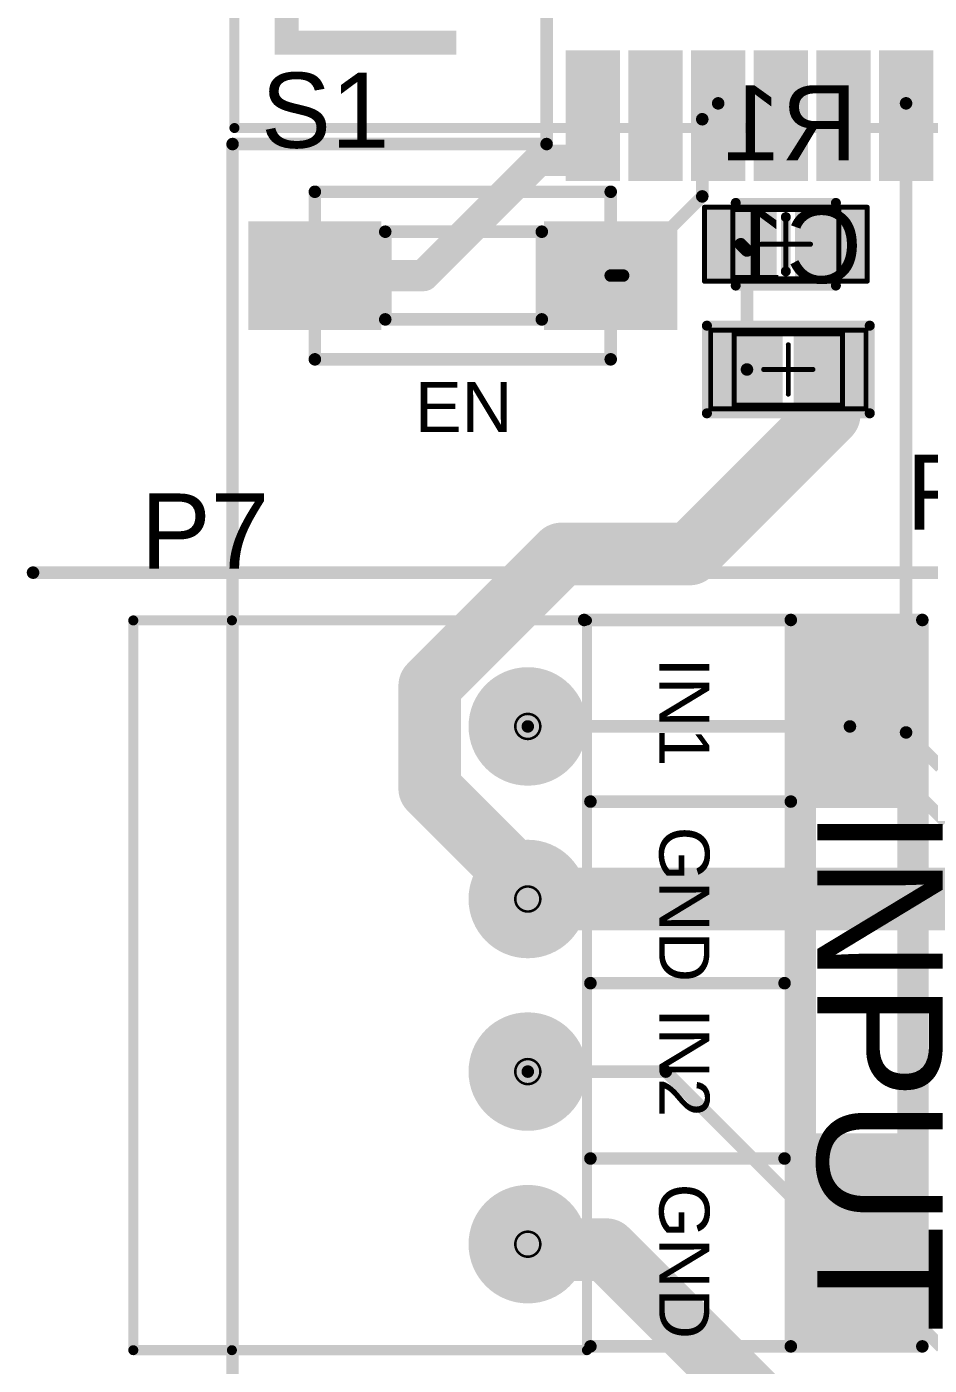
# Model space of a CAD drawing. Header units: millimetres. Extents: x 0.82 to 4.9, y 1.18 to 4.75.
# Drawn here: x 0.82 to 1.54, y 2.32 to 3.389 of the extents above; entities that cross this region are included whole.
import ezdxf

# ---------------------------------------------------------------- set-up
doc = ezdxf.new("R2010")
doc.units = ezdxf.units.MM
doc.header["$MEASUREMENT"] = 0
for name, color, linetype in [('BottomLayer', 5, 'Continuous'), ('BottomOverlay', 54, 'Continuous'), ('BottomPaste', 16, 'Continuous'), ('BottomSolder', 6, 'Continuous'), ('DrillDrawing', 1, 'Continuous'), ('Mechanical1', 6, 'Continuous'), ('Mechanical13', 56, 'Continuous'), ('Mechanical15', 56, 'Continuous'), ('MultiLayer', 9, 'Continuous'), ('PadHoleLayer', 156, 'Continuous'), ('TopLayer', 1, 'Continuous'), ('TopOverlay', 2, 'Continuous'), ('TopPaste', 8, 'Continuous'), ('TopSolder', 216, 'Continuous')]:
    doc.layers.add(name, color=color, linetype=linetype)
doc.styles.add('Arial', font='arial.ttf', dxfattribs={"height": 0.2})

# ---------------------------------------------------------------- blocks, each defined once
blk = doc.blocks.new('ESP32___WROVER_B_3')
at = {"layer": 'TopLayer'}
for points in [[(-0.0581, 0.0177), (0.0384, 0.0177), (0.0384, -0.0177), (-0.0581, -0.0177)], [(0.623, 0.0177), (0.7195, 0.0177), (0.7195, -0.0177), (0.623, -0.0177)], [(-0.0581, -0.0323), (0.0384, -0.0323), (0.0384, -0.0677), (-0.0581, -0.0677)], [(0.623, -0.0323), (0.7195, -0.0323), (0.7195, -0.0677), (0.623, -0.0677)], [(-0.0581, -0.0823), (0.0384, -0.0823), (0.0384, -0.1177), (-0.0581, -0.1177)], [(0.623, -0.0823), (0.7195, -0.0823), (0.7195, -0.1177), (0.623, -0.1177)], [(-0.0581, -0.1323), (0.0384, -0.1323), (0.0384, -0.1677), (-0.0581, -0.1677)], [(0.623, -0.1323), (0.7195, -0.1323), (0.7195, -0.1677), (0.623, -0.1677)], [(-0.0581, -0.1823), (0.0384, -0.1823), (0.0384, -0.2177), (-0.0581, -0.2177)], [(0.623, -0.1823), (0.7195, -0.1823), (0.7195, -0.2177), (0.623, -0.2177)], [(0.1969, -0.1969), (0.2492, -0.1969), (0.2492, -0.2492), (0.1969, -0.2492)], [(0.2691, -0.1969), (0.3215, -0.1969), (0.3215, -0.2492), (0.2691, -0.2492)], [(0.3413, -0.1969), (0.3937, -0.1969), (0.3937, -0.2492), (0.3413, -0.2492)], [(-0.0581, -0.2323), (0.0384, -0.2323), (0.0384, -0.2677), (-0.0581, -0.2677)], [(0.623, -0.2323), (0.7195, -0.2323), (0.7195, -0.2677), (0.623, -0.2677)], [(0.1969, -0.2691), (0.2492, -0.2691), (0.2492, -0.3215), (0.1969, -0.3215)], [(0.2691, -0.2691), (0.3215, -0.2691), (0.3215, -0.3215), (0.2691, -0.3215)], [(0.3413, -0.2691), (0.3937, -0.2691), (0.3937, -0.3215), (0.3413, -0.3215)], [(-0.0581, -0.2823), (0.0384, -0.2823), (0.0384, -0.3177), (-0.0581, -0.3177)], [(0.623, -0.2823), (0.7195, -0.2823), (0.7195, -0.3177), (0.623, -0.3177)], [(-0.0581, -0.3323), (0.0384, -0.3323), (0.0384, -0.3677), (-0.0581, -0.3677)], [(0.1969, -0.3413), (0.2492, -0.3413), (0.2492, -0.3937), (0.1969, -0.3937)], [(0.2691, -0.3413), (0.3215, -0.3413), (0.3215, -0.3937), (0.2691, -0.3937)], [(0.3413, -0.3413), (0.3937, -0.3413), (0.3937, -0.3937), (0.3413, -0.3937)], [(0.623, -0.3323), (0.7195, -0.3323), (0.7195, -0.3677), (0.623, -0.3677)], [(-0.0581, -0.3823), (0.0384, -0.3823), (0.0384, -0.4177), (-0.0581, -0.4177)], [(0.623, -0.3823), (0.7195, -0.3823), (0.7195, -0.4177), (0.623, -0.4177)], [(-0.0581, -0.4323), (0.0384, -0.4323), (0.0384, -0.4677), (-0.0581, -0.4677)], [(0.623, -0.4323), (0.7195, -0.4323), (0.7195, -0.4677), (0.623, -0.4677)], [(-0.0581, -0.4823), (0.0384, -0.4823), (0.0384, -0.5177), (-0.0581, -0.5177)], [(0.623, -0.4823), (0.7195, -0.4823), (0.7195, -0.5177), (0.623, -0.5177)], [(-0.0581, -0.5323), (0.0384, -0.5323), (0.0384, -0.5677), (-0.0581, -0.5677)], [(0.623, -0.5323), (0.7195, -0.5323), (0.7195, -0.5677), (0.623, -0.5677)], [(-0.0581, -0.5823), (0.0384, -0.5823), (0.0384, -0.6177), (-0.0581, -0.6177)], [(0.623, -0.5823), (0.7195, -0.5823), (0.7195, -0.6177), (0.623, -0.6177)], [(-0.0581, -0.6323), (0.0384, -0.6323), (0.0384, -0.6677), (-0.0581, -0.6677)], [(0.623, -0.6323), (0.7195, -0.6323), (0.7195, -0.6677), (0.623, -0.6677)], [(-0.0581, -0.6823), (0.0384, -0.6823), (0.0384, -0.7177), (-0.0581, -0.7177)], [(0.623, -0.6823), (0.7195, -0.6823), (0.7195, -0.7177), (0.623, -0.7177)], [(-0.0581, -0.7323), (0.0384, -0.7323), (0.0384, -0.7677), (-0.0581, -0.7677)], [(0.623, -0.7323), (0.7195, -0.7323), (0.7195, -0.7677), (0.623, -0.7677)], [(-0.0581, -0.7823), (0.0384, -0.7823), (0.0384, -0.8177), (-0.0581, -0.8177)], [(0.623, -0.7823), (0.7195, -0.7823), (0.7195, -0.8177), (0.623, -0.8177)], [(-0.0581, -0.8323), (0.0384, -0.8323), (0.0384, -0.8677), (-0.0581, -0.8677)], [(0.623, -0.8323), (0.7195, -0.8323), (0.7195, -0.8677), (0.623, -0.8677)], [(-0.0581, -0.8823), (0.0384, -0.8823), (0.0384, -0.9177), (-0.0581, -0.9177)], [(0.623, -0.8823), (0.7195, -0.8823), (0.7195, -0.9177), (0.623, -0.9177)]]:
    blk.add_hatch(color=1, dxfattribs=at).paths.add_polyline_path(points)
at = {"layer": 'TopOverlay'}
for points in [[(0.192, 0.235), (0.192, 0.254), (0.039, 0.254), (0.039, 0.235)], [(0.039, 0.109), (0.058, 0.109), (0.058, 0.253), (0.039, 0.253)], [(0.173, 0.16), (0.192, 0.16), (0.192, 0.254), (0.173, 0.254)], [(0.267, 0.254), (0.248, 0.254), (0.248, 0.16), (0.267, 0.16)], [(0.342, 0.235), (0.342, 0.254), (0.248, 0.254), (0.248, 0.235)], [(0.323, 0.16), (0.342, 0.16), (0.342, 0.254), (0.323, 0.254)], [(0.417, 0.254), (0.398, 0.254), (0.398, 0.16), (0.417, 0.16)], [(0.613, 0.235), (0.613, 0.254), (0.398, 0.254), (0.398, 0.235)], [(0.493, 0.105), (0.512, 0.105), (0.512, 0.235), (0.493, 0.235)], [(0.594, 0.046), (0.613, 0.046), (0.613, 0.235), (0.594, 0.235)], [(0.173, 0.179), (0.173, 0.16), (0.267, 0.16), (0.267, 0.179)], [(0.323, 0.179), (0.323, 0.16), (0.417, 0.16), (0.417, 0.179)]]:
    blk.add_hatch(color=2, dxfattribs=at).paths.add_polyline_path(points)
at = {"layer": 'TopPaste'}
for points in [[(-0.0581, 0.0177), (0.0384, 0.0177), (0.0384, -0.0177), (-0.0581, -0.0177)], [(0.623, 0.0177), (0.7195, 0.0177), (0.7195, -0.0177), (0.623, -0.0177)], [(-0.0581, -0.0323), (0.0384, -0.0323), (0.0384, -0.0677), (-0.0581, -0.0677)], [(0.623, -0.0323), (0.7195, -0.0323), (0.7195, -0.0677), (0.623, -0.0677)], [(-0.0581, -0.0823), (0.0384, -0.0823), (0.0384, -0.1177), (-0.0581, -0.1177)], [(0.623, -0.0823), (0.7195, -0.0823), (0.7195, -0.1177), (0.623, -0.1177)], [(-0.0581, -0.1323), (0.0384, -0.1323), (0.0384, -0.1677), (-0.0581, -0.1677)], [(0.623, -0.1323), (0.7195, -0.1323), (0.7195, -0.1677), (0.623, -0.1677)], [(-0.0581, -0.1823), (0.0384, -0.1823), (0.0384, -0.2177), (-0.0581, -0.2177)], [(0.623, -0.1823), (0.7195, -0.1823), (0.7195, -0.2177), (0.623, -0.2177)], [(0.1969, -0.1969), (0.2492, -0.1969), (0.2492, -0.2492), (0.1969, -0.2492)], [(0.2691, -0.1969), (0.3215, -0.1969), (0.3215, -0.2492), (0.2691, -0.2492)], [(0.3413, -0.1969), (0.3937, -0.1969), (0.3937, -0.2492), (0.3413, -0.2492)], [(-0.0581, -0.2323), (0.0384, -0.2323), (0.0384, -0.2677), (-0.0581, -0.2677)], [(0.623, -0.2323), (0.7195, -0.2323), (0.7195, -0.2677), (0.623, -0.2677)], [(0.1969, -0.2691), (0.2492, -0.2691), (0.2492, -0.3215), (0.1969, -0.3215)], [(0.2691, -0.2691), (0.3215, -0.2691), (0.3215, -0.3215), (0.2691, -0.3215)], [(0.3413, -0.2691), (0.3937, -0.2691), (0.3937, -0.3215), (0.3413, -0.3215)], [(-0.0581, -0.2823), (0.0384, -0.2823), (0.0384, -0.3177), (-0.0581, -0.3177)], [(0.623, -0.2823), (0.7195, -0.2823), (0.7195, -0.3177), (0.623, -0.3177)], [(-0.0581, -0.3323), (0.0384, -0.3323), (0.0384, -0.3677), (-0.0581, -0.3677)], [(0.1969, -0.3413), (0.2492, -0.3413), (0.2492, -0.3937), (0.1969, -0.3937)], [(0.2691, -0.3413), (0.3215, -0.3413), (0.3215, -0.3937), (0.2691, -0.3937)], [(0.3413, -0.3413), (0.3937, -0.3413), (0.3937, -0.3937), (0.3413, -0.3937)], [(0.623, -0.3323), (0.7195, -0.3323), (0.7195, -0.3677), (0.623, -0.3677)], [(-0.0581, -0.3823), (0.0384, -0.3823), (0.0384, -0.4177), (-0.0581, -0.4177)], [(0.623, -0.3823), (0.7195, -0.3823), (0.7195, -0.4177), (0.623, -0.4177)], [(-0.0581, -0.4323), (0.0384, -0.4323), (0.0384, -0.4677), (-0.0581, -0.4677)], [(0.623, -0.4323), (0.7195, -0.4323), (0.7195, -0.4677), (0.623, -0.4677)], [(-0.0581, -0.4823), (0.0384, -0.4823), (0.0384, -0.5177), (-0.0581, -0.5177)], [(0.623, -0.4823), (0.7195, -0.4823), (0.7195, -0.5177), (0.623, -0.5177)], [(-0.0581, -0.5323), (0.0384, -0.5323), (0.0384, -0.5677), (-0.0581, -0.5677)], [(0.623, -0.5323), (0.7195, -0.5323), (0.7195, -0.5677), (0.623, -0.5677)], [(-0.0581, -0.5823), (0.0384, -0.5823), (0.0384, -0.6177), (-0.0581, -0.6177)], [(0.623, -0.5823), (0.7195, -0.5823), (0.7195, -0.6177), (0.623, -0.6177)], [(-0.0581, -0.6323), (0.0384, -0.6323), (0.0384, -0.6677), (-0.0581, -0.6677)], [(0.623, -0.6323), (0.7195, -0.6323), (0.7195, -0.6677), (0.623, -0.6677)], [(-0.0581, -0.6823), (0.0384, -0.6823), (0.0384, -0.7177), (-0.0581, -0.7177)], [(0.623, -0.6823), (0.7195, -0.6823), (0.7195, -0.7177), (0.623, -0.7177)], [(-0.0581, -0.7323), (0.0384, -0.7323), (0.0384, -0.7677), (-0.0581, -0.7677)], [(0.623, -0.7323), (0.7195, -0.7323), (0.7195, -0.7677), (0.623, -0.7677)], [(-0.0581, -0.7823), (0.0384, -0.7823), (0.0384, -0.8177), (-0.0581, -0.8177)], [(0.623, -0.7823), (0.7195, -0.7823), (0.7195, -0.8177), (0.623, -0.8177)], [(-0.0581, -0.8323), (0.0384, -0.8323), (0.0384, -0.8677), (-0.0581, -0.8677)], [(0.623, -0.8323), (0.7195, -0.8323), (0.7195, -0.8677), (0.623, -0.8677)], [(-0.0581, -0.8823), (0.0384, -0.8823), (0.0384, -0.9177), (-0.0581, -0.9177)], [(0.623, -0.8823), (0.7195, -0.8823), (0.7195, -0.9177), (0.623, -0.9177)]]:
    blk.add_hatch(color=8, dxfattribs=at).paths.add_polyline_path(points)
at = {"layer": 'TopSolder'}
for points in [[(-0.0621, 0.0217), (0.0424, 0.0217), (0.0424, -0.0217), (-0.0621, -0.0217)], [(0.619, 0.0217), (0.7235, 0.0217), (0.7235, -0.0217), (0.619, -0.0217)], [(-0.0621, -0.0283), (0.0424, -0.0283), (0.0424, -0.0717), (-0.0621, -0.0717)], [(0.619, -0.0283), (0.7235, -0.0283), (0.7235, -0.0717), (0.619, -0.0717)], [(-0.0621, -0.0783), (0.0424, -0.0783), (0.0424, -0.1217), (-0.0621, -0.1217)], [(0.619, -0.0783), (0.7235, -0.0783), (0.7235, -0.1217), (0.619, -0.1217)], [(-0.0621, -0.1283), (0.0424, -0.1283), (0.0424, -0.1717), (-0.0621, -0.1717)], [(0.619, -0.1283), (0.7235, -0.1283), (0.7235, -0.1717), (0.619, -0.1717)], [(-0.0621, -0.1783), (0.0424, -0.1783), (0.0424, -0.2217), (-0.0621, -0.2217)], [(0.619, -0.1783), (0.7235, -0.1783), (0.7235, -0.2217), (0.619, -0.2217)], [(0.1929, -0.1929), (0.2532, -0.1929), (0.2532, -0.2532), (0.1929, -0.2532)], [(0.2651, -0.1929), (0.3255, -0.1929), (0.3255, -0.2532), (0.2651, -0.2532)], [(0.3373, -0.1929), (0.3977, -0.1929), (0.3977, -0.2532), (0.3373, -0.2532)], [(-0.0621, -0.2283), (0.0424, -0.2283), (0.0424, -0.2717), (-0.0621, -0.2717)], [(0.619, -0.2283), (0.7235, -0.2283), (0.7235, -0.2717), (0.619, -0.2717)], [(0.1929, -0.2651), (0.2532, -0.2651), (0.2532, -0.3255), (0.1929, -0.3255)], [(0.2651, -0.2651), (0.3255, -0.2651), (0.3255, -0.3255), (0.2651, -0.3255)], [(0.3373, -0.2651), (0.3977, -0.2651), (0.3977, -0.3255), (0.3373, -0.3255)], [(-0.0621, -0.2783), (0.0424, -0.2783), (0.0424, -0.3217), (-0.0621, -0.3217)], [(0.619, -0.2783), (0.7235, -0.2783), (0.7235, -0.3217), (0.619, -0.3217)], [(-0.0621, -0.3283), (0.0424, -0.3283), (0.0424, -0.3717), (-0.0621, -0.3717)], [(0.619, -0.3283), (0.7235, -0.3283), (0.7235, -0.3717), (0.619, -0.3717)], [(0.1929, -0.3373), (0.2532, -0.3373), (0.2532, -0.3977), (0.1929, -0.3977)], [(0.2651, -0.3373), (0.3255, -0.3373), (0.3255, -0.3977), (0.2651, -0.3977)], [(0.3373, -0.3373), (0.3977, -0.3373), (0.3977, -0.3977), (0.3373, -0.3977)], [(-0.0621, -0.3783), (0.0424, -0.3783), (0.0424, -0.4217), (-0.0621, -0.4217)], [(0.619, -0.3783), (0.7235, -0.3783), (0.7235, -0.4217), (0.619, -0.4217)], [(-0.0621, -0.4283), (0.0424, -0.4283), (0.0424, -0.4717), (-0.0621, -0.4717)], [(0.619, -0.4283), (0.7235, -0.4283), (0.7235, -0.4717), (0.619, -0.4717)], [(-0.0621, -0.4783), (0.0424, -0.4783), (0.0424, -0.5217), (-0.0621, -0.5217)], [(0.619, -0.4783), (0.7235, -0.4783), (0.7235, -0.5217), (0.619, -0.5217)], [(-0.0621, -0.5283), (0.0424, -0.5283), (0.0424, -0.5717), (-0.0621, -0.5717)], [(0.619, -0.5283), (0.7235, -0.5283), (0.7235, -0.5717), (0.619, -0.5717)], [(-0.0621, -0.5783), (0.0424, -0.5783), (0.0424, -0.6217), (-0.0621, -0.6217)], [(0.619, -0.5783), (0.7235, -0.5783), (0.7235, -0.6217), (0.619, -0.6217)], [(-0.0621, -0.6283), (0.0424, -0.6283), (0.0424, -0.6717), (-0.0621, -0.6717)], [(0.619, -0.6283), (0.7235, -0.6283), (0.7235, -0.6717), (0.619, -0.6717)], [(-0.0621, -0.6783), (0.0424, -0.6783), (0.0424, -0.7217), (-0.0621, -0.7217)], [(0.619, -0.6783), (0.7235, -0.6783), (0.7235, -0.7217), (0.619, -0.7217)], [(-0.0621, -0.7283), (0.0424, -0.7283), (0.0424, -0.7717), (-0.0621, -0.7717)], [(0.619, -0.7283), (0.7235, -0.7283), (0.7235, -0.7717), (0.619, -0.7717)], [(-0.0621, -0.7783), (0.0424, -0.7783), (0.0424, -0.8217), (-0.0621, -0.8217)], [(0.619, -0.7783), (0.7235, -0.7783), (0.7235, -0.8217), (0.619, -0.8217)], [(-0.0621, -0.8283), (0.0424, -0.8283), (0.0424, -0.8717), (-0.0621, -0.8717)], [(0.619, -0.8283), (0.7235, -0.8283), (0.7235, -0.8717), (0.619, -0.8717)], [(-0.0621, -0.8783), (0.0424, -0.8783), (0.0424, -0.9217), (-0.0621, -0.9217)], [(0.619, -0.8783), (0.7235, -0.8783), (0.7235, -0.9217), (0.619, -0.9217)]]:
    blk.add_hatch(color=216, dxfattribs=at).paths.add_polyline_path(points)
at = {"layer": 'TopOverlay', "const_width": 0.008}
for points in [[(-0.0197, 0.2862), (0.689, 0.2862)], [(-0.0197, 0.2862), (-0.0197, -0.95)], [(0.689, 0.2862), (0.689, -0.95)], [(-0.0197, -0.95), (0.689, -0.95)]]:
    blk.add_lwpolyline(points, dxfattribs=at)
at = {"layer": 'TopOverlay', "const_width": 0.004}
for points in [[(-0.0217, 0.2862, 1), (-0.0177, 0.2862, 1)], [(-0.0217, 0.2862, 1), (-0.0177, 0.2862, 1)], [(0.687, 0.2862, 1), (0.691, 0.2862, 1)], [(0.687, 0.2862, 1), (0.691, 0.2862, 1)], [(-0.0217, -0.95, 1), (-0.0177, -0.95, 1)], [(-0.0217, -0.95, 1), (-0.0177, -0.95, 1)], [(0.687, -0.95, 1), (0.691, -0.95, 1)], [(0.687, -0.95, 1), (0.691, -0.95, 1)]]:
    blk.add_lwpolyline(points, format="xyb", close=True, dxfattribs=at)
at = {"layer": 'TopOverlay'}
blk.add_text('ESP32-WROVER-B', height=0.032, dxfattribs=at).set_placement((0.105, 0.052))
blk = doc.blocks.new('P____SW_5')
at = {"layer": 'TopLayer'}
for points in [[(-0.0492, -0.0394), (-0.0492, 0.0394), (0.0492, 0.0394), (0.0492, -0.0394)], [(0.187, -0.0394), (0.187, 0.0394), (0.2854, 0.0394), (0.2854, -0.0394)]]:
    blk.add_hatch(color=1, dxfattribs=at).paths.add_polyline_path(points)
at = {"layer": 'TopPaste'}
for points in [[(-0.0492, -0.0394), (-0.0492, 0.0394), (0.0492, 0.0394), (0.0492, -0.0394)], [(0.187, -0.0394), (0.187, 0.0394), (0.2854, 0.0394), (0.2854, -0.0394)]]:
    blk.add_hatch(color=8, dxfattribs=at).paths.add_polyline_path(points)
at = {"layer": 'TopSolder'}
for points in [[(-0.0532, -0.0434), (-0.0532, 0.0434), (0.0532, 0.0434), (0.0532, -0.0434)], [(0.183, -0.0434), (0.183, 0.0434), (0.2894, 0.0434), (0.2894, -0.0434)]]:
    blk.add_hatch(color=216, dxfattribs=at).paths.add_polyline_path(points)
at = {"layer": 'TopOverlay', "const_width": 0.01}
for points in [[(0, 0.0669), (0, -0.0669)], [(0.2362, 0.0669), (0, 0.0669)], [(0.2362, 0.0669), (0.2362, -0.0669)], [(0.055, 0.035), (0.055, -0.035)], [(0.18, 0.035), (0.055, 0.035)], [(0.18, 0.035), (0.18, -0.035)], [(0.18, -0.035), (0.055, -0.035)], [(0.2362, -0.0669), (0, -0.0669)]]:
    blk.add_lwpolyline(points, dxfattribs=at)
at = {"layer": 'TopOverlay', "const_width": 0.005}
for points in [[(-0.0025, 0.0669, 1), (0.0025, 0.0669, 1)], [(-0.0025, 0.0669, 1), (0.0025, 0.0669, 1)], [(0.2337, 0.0669, 1), (0.2387, 0.0669, 1)], [(0.2337, 0.0669, 1), (0.2387, 0.0669, 1)], [(0.0525, 0.035, 1), (0.0575, 0.035, 1)], [(0.0525, 0.035, 1), (0.0575, 0.035, 1)], [(0.1775, 0.035, 1), (0.1825, 0.035, 1)], [(0.1775, 0.035, 1), (0.1825, 0.035, 1)], [(0.0525, -0.035, 1), (0.0575, -0.035, 1)], [(0.0525, -0.035, 1), (0.0575, -0.035, 1)], [(0.1775, -0.035, 1), (0.1825, -0.035, 1)], [(0.1775, -0.035, 1), (0.1825, -0.035, 1)], [(-0.0025, -0.0669, 1), (0.0025, -0.0669, 1)], [(-0.0025, -0.0669, 1), (0.0025, -0.0669, 1)], [(0.2337, -0.0669, 1), (0.2387, -0.0669, 1)], [(0.2337, -0.0669, 1), (0.2387, -0.0669, 1)]]:
    blk.add_lwpolyline(points, format="xyb", close=True, dxfattribs=at)
blk = doc.blocks.new('6_0805_L_B_38')
at = {"layer": 'BottomLayer'}
for points in [[(-0.0114, 0.0256), (-0.0114, -0.0256), (-0.0606, -0.0256), (-0.0606, 0.0256)], [(0.0606, 0.0256), (0.0606, -0.0256), (0.0114, -0.0256), (0.0114, 0.0256)]]:
    blk.add_hatch(color=5, dxfattribs=at).paths.add_polyline_path(points)
at = {"layer": 'BottomPaste'}
for points in [[(-0.0114, 0.0256), (-0.0114, -0.0256), (-0.0606, -0.0256), (-0.0606, 0.0256)], [(0.0606, 0.0256), (0.0606, -0.0256), (0.0114, -0.0256), (0.0114, 0.0256)]]:
    blk.add_hatch(color=16, dxfattribs=at).paths.add_polyline_path(points)
at = {"layer": 'BottomSolder'}
for points in [[(-0.0074, 0.0296), (-0.0074, -0.0296), (-0.0646, -0.0296), (-0.0646, 0.0296)], [(0.0646, 0.0296), (0.0646, -0.0296), (0.0074, -0.0296), (0.0074, 0.0296)]]:
    blk.add_hatch(color=6, dxfattribs=at).paths.add_polyline_path(points)
at = {"layer": 'BottomOverlay', "const_width": 0.00787}
for points in [[(-0.04, 0.033), (0.04, 0.033)], [(0, -0.0217), (0, 0.0217)], [(-0.04, -0.033), (0.04, -0.033)]]:
    blk.add_lwpolyline(points, dxfattribs=at)
at = {"layer": 'BottomOverlay', "const_width": 0.00394}
for points in [[(-0.042, 0.033, 1), (-0.038, 0.033, 1)], [(0.038, 0.033, 1), (0.042, 0.033, 1)], [(-0.002, 0.0217, 1), (0.002, 0.0217, 1)], [(-0.002, -0.0217, 1), (0.002, -0.0217, 1)], [(-0.042, -0.033, 1), (-0.038, -0.033, 1)], [(0.038, -0.033, 1), (0.042, -0.033, 1)]]:
    blk.add_lwpolyline(points, format="xyb", close=True, dxfattribs=at)
at = {"layer": 'Mechanical1', "const_width": 0.00394}
for points in [[(-0.0423, 0.0276), (0.0423, 0.0276)], [(-0.0423, -0.0276), (-0.0423, 0.0276)], [(0.0423, -0.0276), (0.0423, 0.0276)], [(-0.0423, -0.0276), (0.0423, -0.0276)]]:
    blk.add_lwpolyline(points, dxfattribs=at)
at = {"layer": 'Mechanical1', "const_width": 0.00197}
for points in [[(-0.0433, 0.0276, 1), (-0.0413, 0.0276, 1)], [(-0.0433, 0.0276, 1), (-0.0413, 0.0276, 1)], [(0.0413, 0.0276, 1), (0.0433, 0.0276, 1)], [(0.0413, 0.0276, 1), (0.0433, 0.0276, 1)], [(-0.0433, -0.0276, 1), (-0.0413, -0.0276, 1)], [(-0.0433, -0.0276, 1), (-0.0413, -0.0276, 1)], [(0.0413, -0.0276, 1), (0.0433, -0.0276, 1)], [(0.0413, -0.0276, 1), (0.0433, -0.0276, 1)]]:
    blk.add_lwpolyline(points, format="xyb", close=True, dxfattribs=at)
at = {"layer": 'Mechanical15', "const_width": 0.00394}
for points in [[(-0.065, -0.0295), (-0.065, 0.0295)], [(-0.065, 0.0295), (0.065, 0.0295)], [(0, -0.0197), (0, 0.0197)], [(0.065, -0.0295), (0.065, 0.0295)], [(-0.0197, 0), (0.0197, 0)], [(-0.065, -0.0295), (0.065, -0.0295)]]:
    blk.add_lwpolyline(points, dxfattribs=at)
at = {"layer": 'Mechanical15', "const_width": 0.00197}
for points in [[(-0.066, 0.0295, 1), (-0.064, 0.0295, 1)], [(-0.066, 0.0295, 1), (-0.064, 0.0295, 1)], [(-0.001, 0.0197, 1), (0.001, 0.0197, 1)], [(0.064, 0.0295, 1), (0.066, 0.0295, 1)], [(0.064, 0.0295, 1), (0.066, 0.0295, 1)], [(-0.0207, 0, 1), (-0.0187, 0, 1)], [(0.0187, 0, 1), (0.0207, 0, 1)], [(-0.001, -0.0197, 1), (0.001, -0.0197, 1)], [(-0.066, -0.0295, 1), (-0.064, -0.0295, 1)], [(-0.066, -0.0295, 1), (-0.064, -0.0295, 1)], [(0.064, -0.0295, 1), (0.066, -0.0295, 1)], [(0.064, -0.0295, 1), (0.066, -0.0295, 1)]]:
    blk.add_lwpolyline(points, format="xyb", close=True, dxfattribs=at)
blk = doc.blocks.new('ECH350R_04P_47')
at = {"layer": 'BottomLayer'}
h = blk.add_hatch(color=5, dxfattribs=at)
edge = h.paths.add_edge_path()
edge.add_arc((0, 0), 0.043307, 0, 360)
h = blk.add_hatch(color=5, dxfattribs=at)
edge = h.paths.add_edge_path()
edge.add_arc((0.137796, 0), 0.043307, 0, 360)
h = blk.add_hatch(color=5, dxfattribs=at)
edge = h.paths.add_edge_path()
edge.add_arc((0.27559, 0), 0.043307, 0, 360)
h = blk.add_hatch(color=5, dxfattribs=at)
edge = h.paths.add_edge_path()
edge.add_arc((0.413386, 0), 0.043307, 0, 360)
at = {"layer": 'BottomSolder'}
h = blk.add_hatch(color=6, dxfattribs=at)
edge = h.paths.add_edge_path()
edge.add_arc((0, 0), 0.047307, 0, 360)
h = blk.add_hatch(color=6, dxfattribs=at)
edge = h.paths.add_edge_path()
edge.add_arc((0.137796, 0), 0.047307, 0, 360)
h = blk.add_hatch(color=6, dxfattribs=at)
edge = h.paths.add_edge_path()
edge.add_arc((0.27559, 0), 0.047307, 0, 360)
h = blk.add_hatch(color=6, dxfattribs=at)
edge = h.paths.add_edge_path()
edge.add_arc((0.413386, 0), 0.047307, 0, 360)
at = {"layer": 'MultiLayer'}
h = blk.add_hatch(color=9, dxfattribs=at)
edge = h.paths.add_edge_path()
edge.add_arc((0, 0), 0.043307, 0, 360)
h = blk.add_hatch(color=9, dxfattribs=at)
edge = h.paths.add_edge_path()
edge.add_arc((0.137796, 0), 0.043307, 0, 360)
h = blk.add_hatch(color=9, dxfattribs=at)
edge = h.paths.add_edge_path()
edge.add_arc((0.27559, 0), 0.043307, 0, 360)
h = blk.add_hatch(color=9, dxfattribs=at)
edge = h.paths.add_edge_path()
edge.add_arc((0.413386, 0), 0.043307, 0, 360)
at = {"layer": 'PadHoleLayer'}
h = blk.add_hatch(color=156, dxfattribs=at)
edge = h.paths.add_edge_path()
edge.add_arc((0, 0), 0.023622, 0, 360)
h = blk.add_hatch(color=156, dxfattribs=at)
edge = h.paths.add_edge_path()
edge.add_arc((0.137796, 0), 0.023622, 0, 360)
h = blk.add_hatch(color=156, dxfattribs=at)
edge = h.paths.add_edge_path()
edge.add_arc((0.27559, 0), 0.023622, 0, 360)
h = blk.add_hatch(color=156, dxfattribs=at)
edge = h.paths.add_edge_path()
edge.add_arc((0.413386, 0), 0.023622, 0, 360)
at = {"layer": 'TopLayer'}
h = blk.add_hatch(color=1, dxfattribs=at)
edge = h.paths.add_edge_path()
edge.add_arc((0, 0), 0.043307, 0, 360)
h = blk.add_hatch(color=1, dxfattribs=at)
edge = h.paths.add_edge_path()
edge.add_arc((0.137796, 0), 0.043307, 0, 360)
h = blk.add_hatch(color=1, dxfattribs=at)
edge = h.paths.add_edge_path()
edge.add_arc((0.27559, 0), 0.043307, 0, 360)
h = blk.add_hatch(color=1, dxfattribs=at)
edge = h.paths.add_edge_path()
edge.add_arc((0.413386, 0), 0.043307, 0, 360)
at = {"layer": 'TopSolder'}
h = blk.add_hatch(color=216, dxfattribs=at)
edge = h.paths.add_edge_path()
edge.add_arc((0, 0), 0.047307, 0, 360)
h = blk.add_hatch(color=216, dxfattribs=at)
edge = h.paths.add_edge_path()
edge.add_arc((0.137796, 0), 0.047307, 0, 360)
h = blk.add_hatch(color=216, dxfattribs=at)
edge = h.paths.add_edge_path()
edge.add_arc((0.27559, 0), 0.047307, 0, 360)
h = blk.add_hatch(color=216, dxfattribs=at)
edge = h.paths.add_edge_path()
edge.add_arc((0.413386, 0), 0.047307, 0, 360)
at = {"layer": 'TopOverlay', "const_width": 0.008}
for points in [[(-0.084646, -0.31496), (-0.084646, 0.047244)], [(0.498032, 0.047244), (-0.084646, 0.047244)], [(0.498032, -0.31496), (0.498032, 0.047244)], [(0.498032, -0.23622), (-0.084646, -0.23622)], [(0.498032, -0.31496), (-0.084646, -0.31496)]]:
    blk.add_lwpolyline(points, dxfattribs=at)
at = {"layer": 'TopOverlay', "const_width": 0.004}
for points in [[(-0.086646, 0.047244, 1), (-0.082646, 0.047244, 1)], [(-0.086646, 0.047244, 1), (-0.082646, 0.047244, 1)], [(0.496032, 0.047244, 1), (0.500032, 0.047244, 1)], [(0.496032, 0.047244, 1), (0.500032, 0.047244, 1)], [(-0.086646, -0.23622, 1), (-0.082646, -0.23622, 1)], [(0.496032, -0.23622, 1), (0.500032, -0.23622, 1)], [(-0.086646, -0.31496, 1), (-0.082646, -0.31496, 1)], [(-0.086646, -0.31496, 1), (-0.082646, -0.31496, 1)], [(0.496032, -0.31496, 1), (0.500032, -0.31496, 1)], [(0.496032, -0.31496, 1), (0.500032, -0.31496, 1)]]:
    blk.add_lwpolyline(points, format="xyb", close=True, dxfattribs=at)
blk = doc.blocks.new('C0805_B_86')
at = {"layer": 'BottomLayer'}
for points in [[(-0.0084, 0.0276), (-0.0084, -0.0276), (-0.0576, -0.0276), (-0.0576, 0.0276)], [(0.0576, 0.0276), (0.0576, -0.0276), (0.0084, -0.0276), (0.0084, 0.0276)]]:
    blk.add_hatch(color=5, dxfattribs=at).paths.add_polyline_path(points)
at = {"layer": 'BottomPaste'}
for points in [[(-0.0084, 0.0276), (-0.0084, -0.0276), (-0.0576, -0.0276), (-0.0576, 0.0276)], [(0.0576, 0.0276), (0.0576, -0.0276), (0.0084, -0.0276), (0.0084, 0.0276)]]:
    blk.add_hatch(color=16, dxfattribs=at).paths.add_polyline_path(points)
at = {"layer": 'BottomSolder'}
for points in [[(-0.0044, 0.0316), (-0.0044, -0.0316), (-0.0616, -0.0316), (-0.0616, 0.0316)], [(0.0616, 0.0316), (0.0616, -0.0316), (0.0044, -0.0316), (0.0044, 0.0316)]]:
    blk.add_hatch(color=6, dxfattribs=at).paths.add_polyline_path(points)
at = {"layer": 'BottomOverlay', "const_width": 0.008}
for points in [[(-0.065, 0.035), (-0.065, -0.035)], [(0.065, 0.035), (-0.065, 0.035)], [(0.065, 0.035), (0.065, -0.035)], [(0.065, -0.035), (-0.065, -0.035)]]:
    blk.add_lwpolyline(points, dxfattribs=at)
at = {"layer": 'BottomOverlay', "const_width": 0.004}
for points in [[(-0.067, 0.035, 1), (-0.063, 0.035, 1)], [(-0.067, 0.035, 1), (-0.063, 0.035, 1)], [(0.063, 0.035, 1), (0.067, 0.035, 1)], [(0.063, 0.035, 1), (0.067, 0.035, 1)], [(-0.067, -0.035, 1), (-0.063, -0.035, 1)], [(-0.067, -0.035, 1), (-0.063, -0.035, 1)], [(0.063, -0.035, 1), (0.067, -0.035, 1)], [(0.063, -0.035, 1), (0.067, -0.035, 1)]]:
    blk.add_lwpolyline(points, format="xyb", close=True, dxfattribs=at)
at = {"layer": 'Mechanical1', "const_width": 0.00394}
for points in [[(0.0433, 0.0285), (-0.0433, 0.0285)], [(-0.0433, 0.0285), (-0.0433, -0.0285)], [(0.0433, 0.0285), (0.0433, -0.0285)], [(0.0433, -0.0285), (-0.0433, -0.0285)]]:
    blk.add_lwpolyline(points, dxfattribs=at)
at = {"layer": 'Mechanical1', "const_width": 0.00197}
for points in [[(-0.0443, 0.0285, 1), (-0.0423, 0.0285, 1)], [(-0.0443, 0.0285, 1), (-0.0423, 0.0285, 1)], [(0.0423, 0.0285, 1), (0.0443, 0.0285, 1)], [(0.0423, 0.0285, 1), (0.0443, 0.0285, 1)], [(-0.0443, -0.0285, 1), (-0.0423, -0.0285, 1)], [(-0.0443, -0.0285, 1), (-0.0423, -0.0285, 1)], [(0.0423, -0.0285, 1), (0.0443, -0.0285, 1)], [(0.0423, -0.0285, 1), (0.0443, -0.0285, 1)]]:
    blk.add_lwpolyline(points, format="xyb", close=True, dxfattribs=at)
at = {"layer": 'Mechanical15', "const_width": 0.00394}
for points in [[(-0.062, 0.0315), (-0.062, -0.0315)], [(0.062, 0.0315), (-0.062, 0.0315)], [(0.062, 0.0315), (0.062, -0.0315)], [(0, 0.0197), (0, -0.0197)], [(0.0197, 0), (-0.0197, 0)], [(0.062, -0.0315), (-0.062, -0.0315)]]:
    blk.add_lwpolyline(points, dxfattribs=at)
at = {"layer": 'Mechanical15', "const_width": 0.00197}
for points in [[(-0.063, 0.0315, 1), (-0.061, 0.0315, 1)], [(-0.063, 0.0315, 1), (-0.061, 0.0315, 1)], [(0.061, 0.0315, 1), (0.063, 0.0315, 1)], [(0.061, 0.0315, 1), (0.063, 0.0315, 1)], [(-0.001, 0.0197, 1), (0.001, 0.0197, 1)], [(-0.0207, 0, 1), (-0.0187, 0, 1)], [(0.0187, 0, 1), (0.0207, 0, 1)], [(-0.001, -0.0197, 1), (0.001, -0.0197, 1)], [(-0.063, -0.0315, 1), (-0.061, -0.0315, 1)], [(-0.063, -0.0315, 1), (-0.061, -0.0315, 1)], [(0.061, -0.0315, 1), (0.063, -0.0315, 1)], [(0.061, -0.0315, 1), (0.063, -0.0315, 1)]]:
    blk.add_lwpolyline(points, format="xyb", close=True, dxfattribs=at)

msp = doc.modelspace()

# ---------------------------------------------------------------- hatches: boundary and pattern name
at = {"layer": 'TopOverlay'}
for points in [[(1.43, 2.765), (1.535, 2.765), (1.535, 2.915), (1.43, 2.915)], [(1.43, 2.335), (1.45, 2.335), (1.45, 2.77), (1.43, 2.77)], [(1.515, 2.485), (1.535, 2.485), (1.535, 2.77), (1.515, 2.77)], [(1.435, 2.335), (1.535, 2.335), (1.535, 2.505), (1.435, 2.505)]]:
    msp.add_hatch(color=2, dxfattribs=at).paths.add_polyline_path(points)

# ---------------------------------------------------------------- linework, layer by layer
at = {"layer": 'BottomLayer'}
for points, const_width in [([(1.39, 3.215), (1.395, 3.21)], 0.01), ([(1.395, 3.115), (1.395, 3.21)], 0.01), ([(1.4606, 3.1146), (1.461, 3.115)], 0.05), ([(1.4606, 3.0789), (1.4606, 3.1146)], 0.05), ([(1.3494, 2.9677), (1.4606, 3.0789)], 0.05), ([(1.1417, 2.8624), (1.2469, 2.9677)], 0.05), ([(1.2469, 2.9677), (1.3494, 2.9677)], 0.05), ([(1.1417, 2.7804), (1.1417, 2.8624)], 0.05), ([(1.1417, 2.7804), (1.22, 2.7021)], 0.05), ([(1.22, 2.6922), (1.22, 2.7021)], 0.05), ([(1.22, 2.4166), (1.2245, 2.4122)], 0.05), ([(1.2245, 2.4122), (1.2828, 2.4122)], 0.05), ([(1.2828, 2.4122), (1.507, 2.188)], 0.05)]:
    msp.add_lwpolyline(points, dxfattribs=dict(at, const_width=const_width))
for points, const_width in [([(1.3875, 3.215, 1), (1.3925, 3.215, 1)], 0.005), ([(1.3925, 3.21, 1), (1.3975, 3.21, 1)], 0.005), ([(1.3925, 3.21, 1), (1.3975, 3.21, 1)], 0.005), ([(1.4481, 3.1146, 1), (1.4731, 3.1146, 1)], 0.025), ([(1.4481, 3.1146, 1), (1.4731, 3.1146, 1)], 0.025), ([(1.4485, 3.115, 1), (1.4735, 3.115, 1)], 0.025), ([(1.3925, 3.115, 1), (1.3975, 3.115, 1)], 0.005), ([(1.4481, 3.0789, 1), (1.4731, 3.0789, 1)], 0.025), ([(1.4481, 3.0789, 1), (1.4731, 3.0789, 1)], 0.025), ([(1.2344, 2.9677, 1), (1.2594, 2.9677, 1)], 0.025), ([(1.2344, 2.9677, 1), (1.2594, 2.9677, 1)], 0.025), ([(1.3369, 2.9677, 1), (1.3619, 2.9677, 1)], 0.025), ([(1.3369, 2.9677, 1), (1.3619, 2.9677, 1)], 0.025), ([(1.1292, 2.8624, 1), (1.1542, 2.8624, 1)], 0.025), ([(1.1292, 2.8624, 1), (1.1542, 2.8624, 1)], 0.025), ([(1.1292, 2.7804, 1), (1.1542, 2.7804, 1)], 0.025), ([(1.1292, 2.7804, 1), (1.1542, 2.7804, 1)], 0.025), ([(1.2075, 2.7021, 1), (1.2325, 2.7021, 1)], 0.025), ([(1.2075, 2.7021, 1), (1.2325, 2.7021, 1)], 0.025), ([(1.2075, 2.6922, 1), (1.2325, 2.6922, 1)], 0.025), ([(1.2075, 2.4166, 1), (1.2325, 2.4166, 1)], 0.025), ([(1.212, 2.4122, 1), (1.237, 2.4122, 1)], 0.025), ([(1.212, 2.4122, 1), (1.237, 2.4122, 1)], 0.025), ([(1.2703, 2.4122, 1), (1.2953, 2.4122, 1)], 0.025), ([(1.2703, 2.4122, 1), (1.2953, 2.4122, 1)], 0.025)]:
    msp.add_lwpolyline(points, format="xyb", close=True, dxfattribs=dict(at, const_width=const_width))
at = {"layer": 'DrillDrawing'}
for points, const_width in [([(1.23, 2.83, 1), (1.21, 2.83, 1)], 0.002), ([(1.2095, 2.83, 1), (1.2105, 2.83, 1)], 0.001), ([(1.2295, 2.83, 1), (1.2305, 2.83, 1)], 0.001), ([(1.23, 2.6922, 1), (1.21, 2.6922, 1)], 0.002), ([(1.2095, 2.6922, 1), (1.2105, 2.6922, 1)], 0.001), ([(1.2295, 2.6922, 1), (1.2305, 2.6922, 1)], 0.001), ([(1.23, 2.5544, 1), (1.21, 2.5544, 1)], 0.002), ([(1.2095, 2.5544, 1), (1.2105, 2.5544, 1)], 0.001), ([(1.2295, 2.5544, 1), (1.2305, 2.5544, 1)], 0.001), ([(1.23, 2.4166, 1), (1.21, 2.4166, 1)], 0.002), ([(1.2095, 2.4166, 1), (1.2105, 2.4166, 1)], 0.001), ([(1.2295, 2.4166, 1), (1.2305, 2.4166, 1)], 0.001)]:
    msp.add_lwpolyline(points, format="xyb", close=True, dxfattribs=dict(at, const_width=const_width))
at = {"layer": 'Mechanical13', "const_width": 0.01}
for points in [[(1.235, 3.295), (1.235, 4.03)], [(0.9843, 2.1654), (0.9843, 3.295)], [(0.9843, 3.295), (1.235, 3.295)]]:
    msp.add_lwpolyline(points, dxfattribs=at)
at = {"layer": 'Mechanical13', "const_width": 0.005}
for points in [[(0.9818, 3.295, 1), (0.9868, 3.295, 1)], [(0.9818, 3.295, 1), (0.9868, 3.295, 1)], [(1.2325, 3.295, 1), (1.2375, 3.295, 1)], [(1.2325, 3.295, 1), (1.2375, 3.295, 1)]]:
    msp.add_lwpolyline(points, format="xyb", close=True, dxfattribs=at)
at = {"layer": 'Mechanical15', "const_width": 0.01}
msp.add_lwpolyline([(0.825, 2.9528), (4.895, 2.9528)], dxfattribs=at)
at = {"layer": 'Mechanical15', "const_width": 0.005}
msp.add_lwpolyline([(0.8225, 2.9528, 1), (0.8275, 2.9528, 1)], format="xyb", close=True, dxfattribs=at)
at = {"layer": 'TopLayer'}
for points, const_width in [([(1.272, 3.2871), (1.272, 3.3275)], 0.025), ([(1.3593, 3.3148), (1.372, 3.3275)], 0.01), ([(1.522, 2.8252), (1.522, 3.3275)], 0.01), ([(1.3593, 3.2532), (1.3593, 3.3148)], 0.01), ([(1.1367, 3.19), (1.2286, 3.2819)], 0.025), ([(1.2286, 3.2819), (1.2668, 3.2819)], 0.025), ([(1.2668, 3.2819), (1.272, 3.2871)], 0.025), ([(1.2961, 3.19), (1.3593, 3.2532)], 0.01), ([(1.05, 3.19), (1.1367, 3.19)], 0.025), ([(1.2862, 3.19), (1.2961, 3.19)], 0.01), ([(1.22, 2.83), (1.4772, 2.83)], 0.01), ([(1.4772, 2.83), (1.5538, 2.7535)], 0.01), ([(1.522, 2.8252), (1.5497, 2.7974)], 0.01), ([(1.22, 2.6922), (1.6415, 2.6922)], 0.05), ([(1.22, 2.5544), (1.3302, 2.5544)], 0.01), ([(1.3302, 2.5544), (1.5502, 2.3344)], 0.01)]:
    msp.add_lwpolyline(points, dxfattribs=dict(at, const_width=const_width))
for points, const_width in [([(1.2657, 3.3275, 1), (1.2782, 3.3275, 1)], 0.0125), ([(1.3695, 3.3275, 1), (1.3745, 3.3275, 1)], 0.005), ([(1.5195, 3.3275, 1), (1.5245, 3.3275, 1)], 0.005), ([(1.3568, 3.3148, 1), (1.3618, 3.3148, 1)], 0.005), ([(1.3568, 3.3148, 1), (1.3618, 3.3148, 1)], 0.005), ([(1.2224, 3.2819, 1), (1.2349, 3.2819, 1)], 0.0125), ([(1.2224, 3.2819, 1), (1.2349, 3.2819, 1)], 0.0125), ([(1.2605, 3.2819, 1), (1.273, 3.2819, 1)], 0.0125), ([(1.2605, 3.2819, 1), (1.273, 3.2819, 1)], 0.0125), ([(1.2657, 3.2871, 1), (1.2782, 3.2871, 1)], 0.0125), ([(1.2657, 3.2871, 1), (1.2782, 3.2871, 1)], 0.0125), ([(1.3568, 3.2532, 1), (1.3618, 3.2532, 1)], 0.005), ([(1.3568, 3.2532, 1), (1.3618, 3.2532, 1)], 0.005), ([(1.0437, 3.19, 1), (1.0562, 3.19, 1)], 0.0125), ([(1.1305, 3.19, 1), (1.143, 3.19, 1)], 0.0125), ([(1.1305, 3.19, 1), (1.143, 3.19, 1)], 0.0125), ([(1.2837, 3.19, 1), (1.2887, 3.19, 1)], 0.005), ([(1.2936, 3.19, 1), (1.2986, 3.19, 1)], 0.005), ([(1.2936, 3.19, 1), (1.2986, 3.19, 1)], 0.005), ([(1.2175, 2.83, 1), (1.2225, 2.83, 1)], 0.005), ([(1.4747, 2.83, 1), (1.4797, 2.83, 1)], 0.005), ([(1.4747, 2.83, 1), (1.4797, 2.83, 1)], 0.005), ([(1.5195, 2.8252, 1), (1.5245, 2.8252, 1)], 0.005), ([(1.5195, 2.8252, 1), (1.5245, 2.8252, 1)], 0.005), ([(1.2075, 2.6922, 1), (1.2325, 2.6922, 1)], 0.025), ([(1.2175, 2.5544, 1), (1.2225, 2.5544, 1)], 0.005), ([(1.3277, 2.5544, 1), (1.3327, 2.5544, 1)], 0.005), ([(1.3277, 2.5544, 1), (1.3327, 2.5544, 1)], 0.005)]:
    msp.add_lwpolyline(points, format="xyb", close=True, dxfattribs=dict(at, const_width=const_width))
at = {"layer": 'TopOverlay', "const_width": 0.01}
for points in [[(1.265, 2.915), (1.535, 2.915)], [(1.43, 2.335), (1.43, 2.915)], [(1.535, 2.335), (1.535, 2.915)], [(1.27, 2.77), (1.43, 2.77)], [(1.27, 2.625), (1.425, 2.625)], [(1.27, 2.485), (1.425, 2.485)], [(1.27, 2.335), (1.535, 2.335)]]:
    msp.add_lwpolyline(points, dxfattribs=at)
at = {"layer": 'TopOverlay', "const_width": 0.005}
for points in [[(1.2625, 2.915, 1), (1.2675, 2.915, 1)], [(1.4275, 2.915, 1), (1.4325, 2.915, 1)], [(1.5325, 2.915, 1), (1.5375, 2.915, 1)], [(1.5325, 2.915, 1), (1.5375, 2.915, 1)], [(1.2675, 2.77, 1), (1.2725, 2.77, 1)], [(1.4275, 2.77, 1), (1.4325, 2.77, 1)], [(1.2675, 2.625, 1), (1.2725, 2.625, 1)], [(1.4225, 2.625, 1), (1.4275, 2.625, 1)], [(1.2675, 2.485, 1), (1.2725, 2.485, 1)], [(1.4225, 2.485, 1), (1.4275, 2.485, 1)], [(1.2675, 2.335, 1), (1.2725, 2.335, 1)], [(1.4275, 2.335, 1), (1.4325, 2.335, 1)], [(1.5325, 2.335, 1), (1.5375, 2.335, 1)], [(1.5325, 2.335, 1), (1.5375, 2.335, 1)]]:
    msp.add_lwpolyline(points, format="xyb", close=True, dxfattribs=at)

# ---------------------------------------------------------------- block references
for name, p, rotation in [('ESP32___WROVER_B_3', (1.272, 3.3275), 90), ('P____SW_5', (1.2862, 3.19), 180), ('C0805_B_86', (1.428, 3.115), 180), ('ECH350R_04P_47', (1.22, 2.83), 270)]:
    msp.add_blockref(name, p, dxfattribs=dict(rotation=rotation))
msp.add_blockref('6_0805_L_B_38', (1.426, 3.215))

# ---------------------------------------------------------------- texts
at = {"layer": 'BottomOverlay', "style": 'Arial', "text_generation_flag": 2}
for s, p in [('R1', (1.483, 3.282)), ('C1', (1.487, 3.184))]:
    msp.add_text(s, height=0.06, dxfattribs=at).set_placement(p)
at = {"layer": 'TopOverlay', "style": 'Arial'}
for s, p in [('S1', (1.007, 3.292)), ('R13', (1.522, 2.987)), ('P7', (0.911, 2.956))]:
    msp.add_text(s, height=0.06, dxfattribs=at).set_placement(p)
for s, height, rotation, p in [('EN', 0.04, 360, (1.13, 3.065)), ('IN1', 0.04, 270, (1.325, 2.885)), ('GND', 0.04, 270, (1.325, 2.75)), ('INPUT', 0.1, 270, (1.4512, 2.765)), ('IN2', 0.04, 270, (1.325, 2.605)), ('GND', 0.04, 270, (1.325, 2.465))]:
    msp.add_text(s, height=height, rotation=rotation, dxfattribs=at).set_placement(p)

doc.saveas('drawing.dxf')
